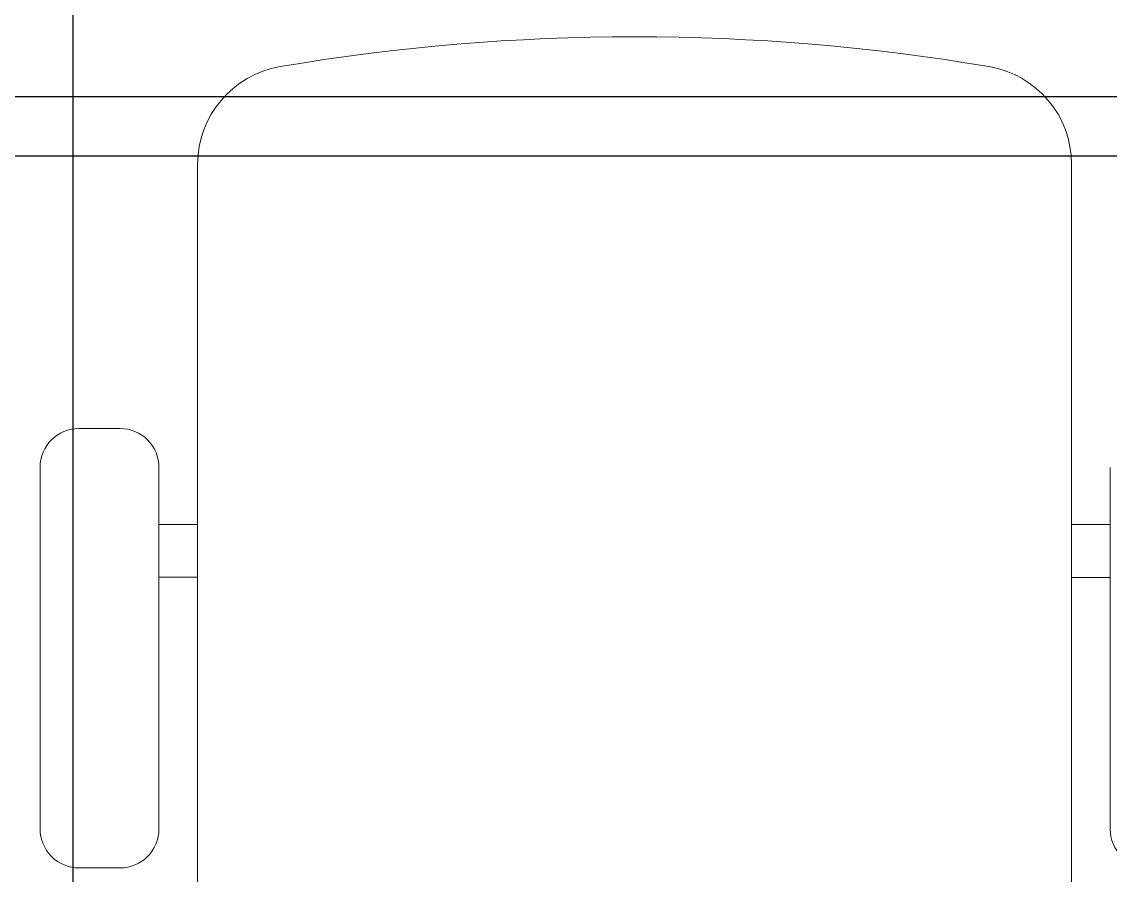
# Model space of a CAD drawing. Extents: x -178977 to 231842, y -29287 to 19916.
# Drawn here: x 31690 to 32239, y 7737 to 8168 of the extents above; entities that cross this region are included whole.
import ezdxf

# ---------------------------------------------------------------- set-up
doc = ezdxf.new("R2010")
doc.units = 0
doc.header["$LTSCALE"] = 0.25
doc.linetypes.add('DASHDOT', pattern=[25.4, 12.7, -6.35, 0, -6.35])
doc.layers.add('01-First Floor-FUR$0$FALSE CEILING', color=251, linetype='Continuous')
for name, color, linetype, lineweight in [('01-First Floor-FUR$0$LOADING', 253, 'Continuous', 5), ('01-First Floor-FUR$0$NEW Wall', 166, 'Continuous', 5), ('E-LITE-CLNG-CNDT', 6, 'DASHDOT', 35)]:
    doc.layers.add(name, color=color, linetype=linetype, lineweight=lineweight)

# ---------------------------------------------------------------- blocks, each defined once
blk = doc.blocks.new('*X285')
at = {"color": 0}
for p, q in [((5, 3), (5, 3)), ((5, 3), (5, 3)), ((5, 3), (5, 3)), ((5, 3), (5, 3)), ((5, 3), (5, 3)), ((5, 3), (5, 3)), ((5, 3), (5, 3)), ((5, 3), (5, 3)), ((5, 3), (5, 3)), ((5, 3), (5, 3)), ((5, 3), (5, 3)), ((5, 3), (5, 3)), ((5, 3), (5, 3)), ((5, 3), (5, 3)), ((5, 3), (5, 3)), ((5, 3), (5, 3)), ((5, 3), (5, 3)), ((5, 3), (5, 3)), ((5, 3), (5, 3)), ((5, 3), (5, 3)), ((5, 3), (5, 3)), ((5, 3), (5, 3)), ((5, 3), (5, 3)), ((5, 3), (5, 3)), ((5, 3), (5, 3)), ((5, 3), (5, 3)), ((5, 3), (5, 3)), ((5, 3), (5, 3)), ((5, 3), (5, 3)), ((5, 3), (5, 3)), ((5, 3), (5, 3)), ((5, 3), (5, 3)), ((5, 3), (5, 3)), ((5, 3), (5, 3)), ((5, 3), (5, 3)), ((5, 3), (5, 3)), ((5, 3), (5, 3)), ((5, 3), (5, 3)), ((5, 3), (5, 3)), ((5, 3), (5, 3)), ((5, 3), (5, 3)), ((5, 3), (5, 3)), ((5, 3), (5, 3)), ((5, 3), (5, 3)), ((5, 3), (5, 3)), ((5, 3), (5, 3)), ((5, 3), (5, 3)), ((5, 3), (5, 3)), ((5, 3), (5, 3)), ((5, 3), (5, 3)), ((5, 3), (5, 3)), ((5, 3), (5, 3)), ((5, 3), (5, 3)), ((5, 3), (5, 3)), ((5, 3), (5, 3)), ((5, 3), (5, 3)), ((5, 3), (5, 3)), ((5, 3), (5, 3)), ((5, 3), (5, 3)), ((5, 3), (5, 3)), ((5, 3), (5, 3)), ((5, 3), (5, 3)), ((5, 3), (5, 3)), ((5, 3), (5, 3)), ((5, 3), (5, 3)), ((5, 3), (5, 3)), ((6, 3), (5, 3)), ((5, 3), (5, 3)), ((6, 3), (5, 3)), ((5, 3), (5, 3)), ((6, 3), (5, 3)), ((5, 3), (5, 3)), ((6, 3), (5, 3)), ((5, 3), (5, 3)), ((5, 3), (5, 3)), ((5, 3), (5, 3)), ((5, 3), (5, 3)), ((5, 3), (5, 3)), ((5, 3), (5, 3)), ((5, 3), (5, 3)), ((5, 3), (5, 3)), ((5, 3), (5, 3)), ((5, 3), (5, 3)), ((5, 3), (5, 3)), ((5, 3), (5, 3)), ((5, 3), (5, 3)), ((5, 3), (5, 3)), ((5, 3), (5, 3)), ((5, 3), (5, 3)), ((5, 3), (5, 3)), ((5, 3), (5, 3)), ((5, 3), (5, 3)), ((5, 3), (5, 3)), ((5, 3), (5, 3)), ((5, 3), (5, 3)), ((5, 3), (5, 3)), ((6, 3), (6, 3)), ((6, 3), (6, 3)), ((6, 3), (6, 3)), ((6, 3), (6, 3)), ((6, 3), (6, 3)), ((6, 3), (6, 3)), ((6, 3), (6, 3)), ((6, 3), (6, 3)), ((6, 3), (6, 3)), ((6, 3), (6, 3)), ((6, 3), (6, 3)), ((6, 3), (6, 3)), ((6, 3), (6, 3)), ((6, 3), (6, 3)), ((6, 3), (6, 3)), ((6, 3), (6, 3)), ((6, 3), (6, 3)), ((6, 3), (6, 3)), ((6, 3), (6, 3)), ((6, 3), (6, 3)), ((6, 3), (6, 3)), ((6, 3), (6, 3)), ((6, 3), (6, 3)), ((6, 3), (6, 3)), ((6, 3), (6, 3)), ((6, 3), (6, 3)), ((6, 3), (6, 3)), ((6, 3), (6, 3)), ((6, 3), (6, 3)), ((6, 3), (6, 3)), ((6, 3), (6, 3)), ((6, 3), (6, 3)), ((6, 3), (6, 3)), ((6, 3), (6, 3)), ((6, 3), (6, 3)), ((6, 3), (6, 3)), ((6, 3), (6, 3)), ((6, 3), (6, 3)), ((6, 3), (6, 3)), ((6, 3), (6, 3)), ((6, 3), (6, 3)), ((6, 3), (6, 3)), ((6, 3), (6, 3)), ((6, 3), (6, 3)), ((6, 3), (6, 3)), ((6, 3), (6, 3)), ((6, 3), (6, 3)), ((6, 3), (6, 3)), ((6, 3), (6, 3)), ((6, 3), (6, 3)), ((6, 3), (6, 3)), ((6, 3), (6, 3)), ((6, 3), (6, 3)), ((6, 3), (6, 3)), ((6, 3), (6, 3)), ((6, 3), (6, 3)), ((6, 3), (6, 3)), ((6, 3), (6, 3)), ((6, 3), (6, 3)), ((6, 3), (6, 3)), ((6, 3), (6, 3)), ((6, 3), (6, 3)), ((6, 3), (6, 3)), ((6, 3), (6, 3)), ((6, 3), (6, 3)), ((6, 3), (6, 3)), ((6, 3), (6, 3)), ((6, 3), (6, 3)), ((6, 3), (6, 3)), ((6, 3), (6, 3)), ((6, 3), (6, 3)), ((6, 3), (6, 3)), ((6, 3), (6, 3)), ((6, 3), (6, 3)), ((6, 3), (6, 3)), ((6, 3), (6, 3)), ((6, 3), (6, 3)), ((6, 3), (6, 3)), ((6, 3), (6, 3)), ((6, 3), (6, 3)), ((6, 3), (6, 3)), ((6, 3), (6, 3)), ((6, 3), (6, 3)), ((6, 3), (6, 3)), ((6, 3), (6, 3)), ((6, 3), (6, 3)), ((6, 3), (6, 3)), ((6, 3), (6, 3)), ((6, 3), (6, 3)), ((6, 3), (6, 3)), ((6, 3), (6, 3)), ((6, 3), (6, 3)), ((6, 3), (6, 3)), ((6, 3), (6, 3)), ((6, 3), (6, 3)), ((6, 3), (6, 3)), ((6, 3), (6, 3)), ((6, 3), (6, 3)), ((6, 3), (6, 3)), ((6, 3), (6, 3)), ((6, 3), (6, 3)), ((6, 3), (6, 3)), ((6, 3), (6, 3)), ((6, 3), (6, 3)), ((6, 3), (6, 3)), ((6, 3), (6, 3)), ((6, 3), (6, 3)), ((6, 3), (6, 3)), ((6, 3), (6, 3)), ((6, 3), (6, 3)), ((6, 3), (6, 3)), ((6, 3), (6, 3)), ((6, 3), (6, 3)), ((6, 3), (6, 3)), ((6, 3), (6, 3)), ((6, 3), (6, 3)), ((6, 3), (6, 3)), ((6, 3), (6, 3)), ((6, 3), (6, 3)), ((6, 3), (6, 3)), ((6, 3), (6, 3)), ((6, 3), (6, 3)), ((6, 3), (6, 3)), ((6, 3), (6, 3)), ((6, 3), (6, 3)), ((6, 3), (6, 3)), ((6, 3), (6, 3)), ((6, 3), (6, 3)), ((6, 3), (6, 3)), ((6, 3), (6, 3)), ((6, 3), (6, 3)), ((6, 3), (6, 3)), ((6, 3), (6, 3)), ((6, 3), (6, 3)), ((6, 3), (6, 3)), ((6, 3), (6, 3)), ((6, 3), (6, 3)), ((6, 3), (6, 3)), ((6, 3), (6, 3)), ((6, 3), (6, 3)), ((6, 3), (6, 3)), ((6, 3), (6, 3)), ((6, 3), (6, 3)), ((6, 3), (6, 3)), ((6, 3), (6, 3)), ((6, 3), (6, 3)), ((6, 3), (6, 3)), ((6, 3), (6, 3)), ((6, 3), (6, 3)), ((6, 3), (6, 3)), ((6, 3), (6, 3)), ((6, 3), (6, 3)), ((6, 3), (6, 3)), ((6, 3), (6, 3)), ((6, 3), (6, 3)), ((6, 3), (6, 3)), ((6, 3), (6, 3)), ((6, 3), (6, 3)), ((6, 3), (6, 3)), ((6, 3), (6, 3)), ((6, 3), (6, 3)), ((6, 3), (6, 3)), ((6, 3), (6, 3)), ((6, 3), (6, 3)), ((6, 3), (6, 3)), ((6, 3), (6, 3)), ((6, 3), (6, 3)), ((6, 3), (6, 3)), ((6, 3), (6, 3)), ((6, 3), (6, 3)), ((6, 3), (6, 3)), ((6, 3), (6, 3)), ((6, 3), (6, 3)), ((6, 3), (6, 3)), ((6, 3), (6, 3)), ((6, 3), (6, 3)), ((6, 3), (6, 3)), ((6, 3), (6, 3)), ((6, 3), (6, 3)), ((6, 3), (6, 3)), ((6, 3), (6, 3)), ((6, 3), (6, 3)), ((6, 3), (6, 3)), ((6, 3), (6, 3)), ((6, 3), (6, 3)), ((6, 3), (6, 3)), ((6, 3), (6, 3)), ((6, 3), (6, 3)), ((6, 3), (6, 3)), ((6, 3), (6, 3)), ((6, 3), (6, 3)), ((6, 3), (6, 3)), ((6, 3), (6, 3)), ((6, 3), (6, 3)), ((6, 3), (6, 3)), ((6, 3), (6, 3)), ((6, 3), (6, 3)), ((6, 3), (6, 3)), ((6, 3), (6, 3)), ((6, 3), (6, 3)), ((6, 3), (6, 3)), ((6, 3), (6, 3)), ((6, 3), (6, 3)), ((6, 3), (6, 3)), ((6, 3), (5, 3)), ((6, 3), (5, 3)), ((6, 3), (5, 3)), ((6, 3), (5, 3)), ((6, 3), (5, 3)), ((6, 3), (6, 3)), ((6, 3), (6, 3)), ((6, 3), (6, 3)), ((6, 3), (6, 3)), ((6, 3), (6, 3)), ((6, 3), (6, 3)), ((6, 3), (6, 3)), ((6, 3), (6, 3)), ((6, 3), (6, 3)), ((6, 3), (6, 3)), ((6, 3), (6, 3)), ((6, 3), (6, 3)), ((6, 3), (6, 3)), ((6, 3), (6, 3)), ((6, 3), (6, 3)), ((6, 3), (6, 3)), ((6, 3), (6, 3)), ((6, 3), (6, 3)), ((6, 3), (6, 3)), ((6, 3), (6, 3)), ((6, 3), (6, 3)), ((6, 3), (6, 3)), ((6, 3), (6, 3)), ((6, 3), (6, 3)), ((6, 3), (6, 3)), ((6, 3), (6, 3)), ((6, 3), (6, 3)), ((6, 3), (6, 3)), ((6, 3), (6, 3)), ((6, 3), (6, 3)), ((6, 3), (6, 3)), ((6, 3), (6, 3)), ((6, 3), (6, 3)), ((6, 3), (6, 3)), ((6, 3), (6, 3)), ((6, 3), (6, 3)), ((6, 3), (6, 3)), ((6, 3), (6, 3)), ((6, 3), (6, 3)), ((6, 3), (6, 3)), ((6, 3), (6, 3)), ((6, 3), (6, 3)), ((6, 3), (6, 3)), ((6, 3), (6, 3)), ((6, 3), (6, 3)), ((6, 3), (6, 3)), ((6, 3), (6, 3)), ((6, 3), (6, 3)), ((6, 3), (6, 3)), ((6, 3), (6, 3)), ((6, 3), (6, 3)), ((6, 3), (6, 3)), ((6, 3), (6, 3)), ((6, 3), (6, 3)), ((6, 3), (6, 3)), ((6, 3), (6, 3)), ((6, 3), (6, 3)), ((6, 3), (6, 3)), ((6, 3), (6, 3)), ((6, 3), (6, 3)), ((6, 3), (6, 3)), ((6, 3), (6, 3)), ((6, 3), (6, 3)), ((6, 3), (6, 3)), ((6, 3), (6, 3)), ((6, 3), (6, 3)), ((6, 3), (6, 3)), ((6, 3), (6, 3)), ((6, 3), (6, 3)), ((6, 3), (6, 3)), ((6, 3), (6, 3)), ((6, 3), (6, 3)), ((6, 3), (6, 3)), ((6, 3), (6, 3)), ((6, 3), (6, 3)), ((6, 3), (6, 3)), ((6, 3), (6, 3)), ((6, 3), (6, 3)), ((6, 3), (6, 3)), ((6, 3), (6, 3)), ((6, 3), (6, 3)), ((6, 3), (6, 3)), ((6, 3), (6, 3)), ((6, 3), (6, 3)), ((6, 3), (6, 3)), ((6, 3), (6, 3)), ((6, 3), (6, 3)), ((6, 3), (6, 3)), ((6, 3), (6, 3)), ((6, 3), (6, 3)), ((6, 3), (6, 3)), ((6, 3), (6, 3)), ((6, 3), (6, 3)), ((6, 3), (6, 3)), ((6, 3), (6, 3)), ((6, 3), (6, 3)), ((6, 3), (6, 3)), ((6, 3), (6, 3)), ((6, 3), (6, 3)), ((6, 3), (6, 3)), ((6, 3), (6, 3)), ((6, 3), (6, 3)), ((6, 3), (6, 3)), ((6, 3), (6, 3)), ((6, 3), (6, 3)), ((6, 3), (6, 3)), ((6, 3), (6, 3)), ((6, 3), (6, 3)), ((6, 3), (6, 3)), ((6, 3), (6, 3)), ((6, 3), (6, 3)), ((6, 3), (6, 3)), ((6, 3), (6, 3)), ((6, 3), (6, 3)), ((6, 3), (6, 3)), ((6, 3), (6, 3)), ((6, 3), (6, 3)), ((6, 3), (6, 3)), ((6, 3), (6, 3)), ((6, 3), (6, 3)), ((6, 3), (6, 3)), ((6, 3), (6, 3)), ((6, 3), (6, 3)), ((6, 3), (6, 3)), ((6, 3), (6, 3)), ((6, 3), (6, 3)), ((6, 3), (6, 3)), ((6, 3), (6, 3)), ((6, 3), (6, 3)), ((6, 3), (6, 3)), ((6, 3), (6, 3)), ((6, 3), (6, 3)), ((6, 3), (6, 3)), ((6, 3), (6, 3)), ((6, 3), (6, 3)), ((6, 3), (6, 3)), ((6, 3), (6, 3)), ((6, 3), (6, 3)), ((6, 3), (6, 3)), ((6, 3), (6, 3)), ((6, 3), (6, 3)), ((6, 3), (6, 3)), ((6, 3), (6, 3)), ((6, 3), (6, 3)), ((6, 3), (6, 3)), ((6, 3), (6, 3)), ((6, 3), (6, 3)), ((6, 3), (6, 3)), ((6, 3), (6, 3)), ((6, 3), (6, 3)), ((6, 3), (6, 3)), ((6, 3), (6, 3)), ((6, 3), (6, 3)), ((6, 3), (6, 3)), ((6, 3), (6, 3)), ((6, 3), (6, 3)), ((6, 3), (6, 3)), ((6, 3), (6, 3)), ((6, 3), (6, 3)), ((6, 3), (6, 3)), ((6, 3), (6, 3)), ((6, 3), (6, 3)), ((6, 3), (6, 3)), ((6, 3), (6, 3)), ((6, 3), (6, 3)), ((6, 3), (6, 3)), ((6, 3), (6, 3)), ((6, 3), (6, 3)), ((6, 3), (6, 3)), ((6, 3), (6, 3)), ((6, 3), (6, 3)), ((6, 3), (6, 3)), ((6, 3), (6, 3)), ((6, 3), (6, 3)), ((6, 3), (6, 3)), ((6, 3), (6, 3)), ((6, 3), (6, 3)), ((6, 3), (6, 3)), ((6, 3), (6, 3)), ((6, 3), (6, 3)), ((6, 3), (6, 3)), ((6, 3), (6, 3)), ((6, 3), (6, 3)), ((6, 3), (6, 3)), ((6, 3), (6, 3)), ((6, 3), (6, 3)), ((6, 3), (6, 3)), ((6, 3), (6, 3)), ((6, 3), (6, 3)), ((6, 3), (6, 3)), ((6, 3), (6, 3)), ((6, 3), (6, 3)), ((6, 3), (6, 3)), ((6, 3), (6, 3)), ((6, 3), (6, 3)), ((6, 3), (6, 3)), ((6, 3), (6, 3)), ((6, 3), (6, 3)), ((6, 3), (6, 3)), ((6, 3), (6, 3)), ((6, 3), (6, 3)), ((6, 3), (6, 3)), ((6, 3), (6, 3)), ((6, 3), (6, 3)), ((6, 3), (6, 3)), ((6, 3), (6, 3)), ((6, 3), (6, 3)), ((6, 3), (6, 3)), ((6, 3), (6, 3)), ((6, 3), (6, 3)), ((6, 3), (6, 3)), ((6, 3), (6, 3)), ((6, 3), (6, 3)), ((6, 3), (6, 3)), ((6, 3), (6, 3)), ((6, 3), (6, 3)), ((6, 3), (6, 3)), ((6, 3), (6, 3)), ((6, 3), (6, 3)), ((6, 3), (6, 3)), ((6, 3), (6, 3)), ((6, 3), (6, 3)), ((6, 3), (6, 3)), ((6, 3), (6, 3)), ((6, 3), (6, 3)), ((6, 3), (6, 3)), ((6, 3), (6, 3)), ((6, 3), (6, 3)), ((6, 3), (6, 3)), ((6, 3), (6, 3)), ((6, 3), (6, 3)), ((6, 3), (6, 3)), ((6, 3), (6, 3)), ((6, 3), (6, 3)), ((6, 3), (6, 3)), ((6, 3), (6, 3)), ((6, 3), (6, 3)), ((6, 3), (6, 3)), ((6, 3), (6, 3)), ((6, 3), (6, 3)), ((6, 3), (6, 3)), ((6, 3), (6, 3)), ((6, 3), (6, 3)), ((6, 3), (6, 3)), ((6, 3), (6, 3)), ((6, 3), (6, 3)), ((6, 3), (6, 3)), ((6, 3), (6, 3)), ((6, 3), (6, 3)), ((6, 3), (6, 3)), ((6, 3), (6, 3)), ((6, 3), (6, 3)), ((6, 3), (6, 3)), ((6, 3), (6, 3)), ((6, 3), (6, 3)), ((6, 3), (6, 3)), ((6, 3), (6, 3)), ((6, 3), (6, 3)), ((6, 3), (6, 3)), ((6, 3), (6, 3)), ((6, 3), (6, 3)), ((6, 3), (6, 3)), ((6, 3), (6, 3)), ((6, 3), (6, 3)), ((6, 3), (6, 3)), ((6, 3), (6, 3)), ((6, 3), (6, 3)), ((6, 3), (6, 3)), ((6, 3), (6, 3)), ((6, 3), (6, 3)), ((6, 3), (6, 3)), ((6, 3), (6, 3)), ((6, 3), (6, 3)), ((6, 3), (6, 3)), ((6, 3), (6, 3)), ((6, 3), (6, 3)), ((6, 3), (6, 3)), ((6, 3), (6, 3)), ((6, 3), (6, 3)), ((6, 3), (6, 3)), ((6, 3), (6, 3)), ((6, 3), (6, 3)), ((6, 3), (6, 3)), ((6, 3), (6, 3)), ((6, 3), (6, 3)), ((6, 3), (6, 3)), ((6, 3), (6, 3)), ((6, 3), (6, 3)), ((6, 3), (6, 3)), ((6, 3), (6, 3)), ((6, 3), (6, 3)), ((6, 3), (6, 3)), ((6, 3), (6, 3)), ((6, 3), (6, 3)), ((6, 3), (6, 3)), ((6, 3), (6, 3)), ((6, 3), (6, 3)), ((6, 3), (6, 3)), ((6, 3), (6, 3)), ((6, 3), (6, 3)), ((6, 3), (6, 3)), ((6, 3), (6, 3)), ((6, 3), (6, 3)), ((6, 3), (6, 3)), ((6, 3), (6, 3)), ((6, 3), (6, 3)), ((6, 3), (6, 3)), ((6, 3), (6, 3)), ((6, 3), (6, 3)), ((6, 3), (6, 3)), ((6, 3), (6, 3)), ((6, 3), (6, 3)), ((6, 3), (6, 3)), ((6, 3), (6, 3)), ((6, 3), (6, 3)), ((6, 3), (6, 3)), ((6, 3), (6, 3))]:
    blk.add_line(p, q, dxfattribs=at)
blk = doc.blocks.new('*X286')
at = {"color": 0}
for p, q in [((13, 1), (13, 1)), ((13, 1), (13, 1)), ((13, 1), (13, 1)), ((13, 1), (13, 1)), ((13, 1), (13, 1)), ((13, 1), (13, 1)), ((13, 1), (13, 1)), ((13, 1), (13, 1)), ((13, 1), (13, 1)), ((13, 1), (13, 1)), ((13, 1), (13, 1)), ((13, 1), (13, 1)), ((13, 1), (13, 1)), ((13, 1), (13, 1)), ((13, 1), (13, 1)), ((13, 1), (14, 1)), ((13, 1), (14, 1)), ((13, 1), (14, 1)), ((13, 1), (13, 1)), ((13, 1), (13, 1)), ((13, 1), (13, 1)), ((13, 1), (13, 1)), ((13, 1), (13, 1)), ((13, 1), (13, 1)), ((13, 1), (13, 1)), ((13, 1), (13, 1)), ((13, 1), (13, 1)), ((13, 1), (13, 1)), ((13, 1), (13, 1)), ((13, 1), (13, 1)), ((13, 1), (13, 1)), ((13, 1), (13, 1)), ((13, 1), (13, 1)), ((13, 1), (13, 1)), ((13, 1), (13, 1)), ((13, 1), (13, 1)), ((13, 1), (13, 1)), ((13, 1), (13, 1)), ((13, 1), (13, 1)), ((13, 1), (13, 1)), ((13, 1), (13, 1)), ((13, 1), (13, 1)), ((13, 1), (13, 1)), ((13, 1), (13, 1)), ((13, 1), (13, 1)), ((13, 1), (13, 1)), ((13, 1), (13, 1)), ((13, 1), (13, 1)), ((13, 1), (13, 1)), ((13, 1), (13, 1)), ((13, 1), (13, 1)), ((13, 1), (13, 1)), ((13, 1), (13, 1)), ((13, 1), (13, 1)), ((13, 1), (13, 1)), ((13, 1), (13, 1)), ((13, 1), (13, 1)), ((13, 1), (13, 1)), ((13, 1), (13, 1)), ((13, 1), (13, 1)), ((13, 1), (13, 1)), ((13, 1), (13, 1)), ((13, 1), (13, 1)), ((13, 1), (13, 1)), ((13, 1), (13, 1)), ((13, 1), (13, 1)), ((13, 1), (13, 1)), ((13, 1), (13, 1)), ((13, 1), (13, 1)), ((13, 1), (13, 1)), ((13, 1), (13, 1)), ((13, 1), (13, 1)), ((13, 1), (13, 1)), ((13, 1), (13, 1)), ((13, 1), (13, 1)), ((13, 1), (13, 1)), ((13, 1), (13, 1)), ((13, 1), (13, 1)), ((13, 1), (13, 1)), ((13, 1), (13, 1)), ((13, 1), (13, 1)), ((13, 1), (13, 1)), ((13, 1), (13, 1)), ((13, 1), (13, 1)), ((13, 1), (13, 1)), ((13, 1), (13, 1)), ((13, 1), (13, 1)), ((13, 1), (13, 1)), ((13, 1), (13, 1)), ((13, 1), (13, 1)), ((13, 1), (13, 1)), ((13, 1), (13, 1)), ((13, 1), (13, 1)), ((13, 1), (13, 1)), ((13, 1), (13, 1)), ((13, 1), (13, 1)), ((13, 1), (13, 1)), ((13, 1), (13, 1)), ((13, 1), (13, 1)), ((13, 1), (13, 1)), ((13, 1), (13, 1)), ((13, 1), (13, 1)), ((13, 1), (13, 1)), ((13, 1), (13, 1)), ((13, 1), (13, 1)), ((13, 1), (13, 1)), ((13, 1), (13, 1)), ((13, 1), (13, 1)), ((13, 1), (13, 1)), ((13, 1), (13, 1)), ((13, 1), (13, 1)), ((13, 1), (13, 1)), ((13, 1), (13, 1)), ((13, 1), (13, 1)), ((13, 1), (13, 1)), ((13, 1), (13, 1)), ((13, 1), (13, 1)), ((13, 1), (13, 1)), ((13, 1), (13, 1)), ((13, 1), (13, 1)), ((13, 1), (13, 1)), ((13, 1), (13, 1)), ((13, 1), (13, 1)), ((13, 1), (14, 1)), ((13, 0), (13, 0)), ((13, 0), (13, 0)), ((13, 0), (13, 0)), ((13, 0), (13, 0)), ((13, 0), (13, 0)), ((13, 0), (13, 0)), ((13, 0), (13, 0)), ((13, 0), (13, 0)), ((13, 0), (13, 0)), ((13, 0), (13, 0)), ((13, 0), (13, 0)), ((13, 0), (13, 0)), ((13, 0), (13, 0)), ((13, 0), (13, 0)), ((13, 0), (13, 0)), ((13, 0), (13, 0)), ((13, 0), (13, 0)), ((13, 0), (13, 0)), ((13, 0), (13, 0)), ((13, 0), (13, 0)), ((13, 0), (13, 0)), ((13, 0), (13, 0)), ((13, 0), (13, 0)), ((13, 0), (13, 0)), ((13, 0), (13, 0)), ((13, 0), (13, 0)), ((13, 0), (13, 0)), ((13, 0), (13, 0)), ((13, 0), (13, 0)), ((13, 0), (13, 0)), ((13, 0), (13, 0)), ((13, 0), (13, 0)), ((13, 0), (13, 0)), ((13, 0), (13, 0)), ((13, 0), (13, 0)), ((13, 0), (13, 0)), ((13, 0), (13, 0)), ((13, 0), (13, 0)), ((13, 0), (13, 0)), ((13, 0), (13, 0)), ((13, 0), (13, 0)), ((13, 0), (13, 0)), ((13, 0), (13, 0)), ((13, 0), (13, 0)), ((13, 0), (13, 0)), ((13, 0), (13, 0)), ((13, 0), (13, 0)), ((13, 0), (13, 0)), ((13, 0), (14, 0)), ((13, 0), (14, 0)), ((13, 0), (13, 0)), ((13, 0), (14, 0)), ((14, 1), (14, 1)), ((14, 1), (14, 1)), ((14, 1), (14, 1)), ((14, 1), (14, 1)), ((14, 1), (14, 1)), ((14, 1), (14, 1)), ((14, 1), (14, 1)), ((14, 1), (14, 1)), ((14, 1), (14, 1)), ((14, 1), (14, 1)), ((14, 1), (14, 1)), ((14, 1), (14, 1)), ((14, 1), (14, 1)), ((14, 1), (14, 1)), ((14, 1), (14, 1)), ((14, 1), (14, 1)), ((14, 1), (14, 1)), ((14, 1), (14, 1)), ((14, 1), (14, 1)), ((14, 1), (14, 1)), ((14, 1), (14, 1)), ((14, 1), (14, 1)), ((14, 1), (14, 1)), ((14, 1), (14, 1)), ((14, 1), (14, 1)), ((14, 1), (14, 1)), ((14, 1), (14, 1)), ((14, 1), (14, 1)), ((14, 1), (14, 1)), ((14, 1), (14, 1)), ((14, 1), (14, 1)), ((14, 1), (14, 1)), ((14, 1), (14, 1)), ((14, 1), (14, 1)), ((14, 1), (14, 1)), ((14, 1), (14, 1)), ((14, 1), (14, 1)), ((14, 1), (14, 1)), ((14, 1), (14, 1)), ((14, 1), (14, 1)), ((14, 1), (14, 1)), ((14, 1), (14, 1)), ((14, 1), (14, 1)), ((14, 1), (14, 1)), ((14, 1), (14, 1)), ((14, 1), (14, 1)), ((14, 1), (14, 1)), ((14, 1), (14, 1)), ((14, 1), (14, 1)), ((14, 1), (14, 1)), ((14, 1), (14, 1)), ((14, 1), (14, 1)), ((14, 1), (14, 1)), ((14, 1), (14, 1)), ((14, 1), (14, 1)), ((14, 1), (14, 1)), ((14, 1), (14, 1)), ((14, 1), (14, 1)), ((14, 1), (14, 1)), ((14, 1), (14, 1)), ((14, 1), (14, 1)), ((14, 1), (14, 1)), ((14, 1), (14, 1)), ((14, 1), (14, 1)), ((14, 1), (14, 1)), ((14, 1), (14, 1)), ((14, 1), (14, 1)), ((14, 1), (14, 1)), ((14, 1), (14, 1)), ((14, 1), (14, 1)), ((14, 1), (14, 1)), ((14, 1), (14, 1)), ((14, 1), (14, 1)), ((14, 1), (14, 1)), ((14, 1), (14, 1)), ((14, 1), (14, 1)), ((14, 1), (14, 1)), ((14, 1), (14, 1)), ((14, 1), (14, 1)), ((14, 1), (14, 1)), ((14, 1), (14, 1)), ((14, 1), (14, 1)), ((14, 1), (14, 1)), ((14, 1), (14, 1)), ((14, 1), (14, 1)), ((14, 1), (14, 1)), ((14, 1), (14, 1)), ((14, 1), (14, 1)), ((14, 1), (14, 1)), ((14, 1), (14, 1)), ((14, 1), (14, 1)), ((14, 1), (14, 1)), ((14, 1), (14, 1)), ((14, 1), (14, 1)), ((14, 0), (14, 0)), ((14, 0), (14, 0)), ((14, 0), (14, 0)), ((14, 0), (14, 0)), ((14, 0), (14, 0)), ((14, 0), (14, 0)), ((14, 0), (14, 0)), ((14, 0), (14, 0)), ((14, 0), (14, 0)), ((14, 0), (14, 0)), ((14, 0), (14, 0)), ((14, 0), (14, 0)), ((14, 0), (14, 0)), ((14, 0), (14, 0)), ((14, 0), (14, 0)), ((14, 0), (14, 0)), ((14, 0), (14, 0)), ((14, 0), (14, 0)), ((14, 0), (14, 0)), ((14, 0), (14, 0)), ((14, 0), (14, 0)), ((14, 0), (14, 0)), ((14, 0), (14, 0)), ((14, 0), (14, 0)), ((14, 0), (14, 0)), ((14, 0), (14, 0)), ((14, 0), (14, 0)), ((14, 0), (14, 0)), ((14, 0), (14, 0)), ((14, 0), (14, 0)), ((14, 0), (14, 0)), ((14, 0), (14, 0)), ((14, 0), (14, 0)), ((14, 0), (14, 0)), ((14, 0), (14, 0)), ((14, 0), (14, 0)), ((14, 0), (14, 0)), ((14, 0), (14, 0)), ((14, 0), (14, 0)), ((14, 0), (14, 0)), ((14, 0), (14, 0)), ((14, 0), (14, 0)), ((14, 0), (14, 0)), ((14, 0), (14, 0)), ((14, 0), (14, 0)), ((14, 0), (14, 0)), ((14, 0), (14, 0)), ((14, 0), (14, 0)), ((13, 0), (13, 0)), ((13, 0), (14, 0)), ((13, 0), (13, 0)), ((13, 0), (14, 0)), ((13, 0), (13, 0)), ((13, 0), (14, 0)), ((13, 0), (13, 0)), ((13, 0), (13, 0)), ((13, 0), (13, 0)), ((13, 0), (13, 0)), ((13, 0), (14, 0)), ((13, 0), (13, 0)), ((13, 0), (14, 0)), ((13, 0), (13, 0)), ((13, 0), (14, 0)), ((13, 0), (13, 0)), ((13, 0), (14, 0)), ((13, 0), (13, 0)), ((13, 0), (14, 0)), ((13, 0), (13, 0)), ((13, 0), (14, 0)), ((13, 0), (13, 0)), ((13, 0), (14, 0)), ((13, 0), (13, 0)), ((13, 0), (13, 0)), ((13, 0), (13, 0)), ((13, 0), (14, 0)), ((13, 0), (13, 0)), ((13, 0), (14, 0)), ((13, 0), (13, 0)), ((13, 0), (14, 0)), ((13, 0), (13, 0)), ((13, 0), (14, 0)), ((13, 0), (13, 0)), ((13, 0), (13, 0)), ((13, 0), (13, 0)), ((13, 0), (13, 0)), ((13, 0), (13, 0)), ((13, 0), (13, 0)), ((13, 0), (13, 0)), ((13, 0), (13, 0)), ((13, 0), (13, 0)), ((13, 0), (13, 0)), ((13, 0), (13, 0)), ((13, 0), (13, 0)), ((13, 0), (13, 0)), ((13, 0), (13, 0)), ((13, 0), (13, 0)), ((13, 0), (13, 0)), ((13, 0), (13, 0)), ((13, 0), (13, 0)), ((13, 0), (13, 0)), ((13, 0), (13, 0)), ((13, 0), (13, 0)), ((13, 0), (13, 0)), ((13, 0), (13, 0)), ((13, 0), (13, 0)), ((13, 0), (13, 0)), ((13, 0), (13, 0)), ((13, 0), (13, 0)), ((13, 0), (13, 0)), ((13, 0), (13, 0)), ((13, 0), (13, 0)), ((13, 0), (13, 0)), ((13, -1), (13, -1)), ((13, -1), (13, -1)), ((13, -1), (13, -1)), ((13, -1), (13, -1)), ((13, -1), (13, -1)), ((13, -1), (14, -1)), ((13, -1), (13, -1)), ((14, 0), (14, 0)), ((14, 0), (14, 0)), ((14, 0), (14, 0)), ((14, 0), (14, 0)), ((14, 0), (14, 0)), ((14, 0), (14, 0)), ((14, 0), (14, 0)), ((14, 0), (14, 0)), ((14, 0), (14, 0)), ((14, 0), (14, 0)), ((14, 0), (14, 0)), ((14, 0), (14, 0)), ((14, 0), (14, 0)), ((14, 0), (14, 0)), ((14, 0), (14, 0)), ((13, 0), (14, 0)), ((14, 0), (14, 0)), ((14, 0), (14, 0)), ((14, 0), (14, 0)), ((14, 0), (14, 0)), ((14, 0), (14, 0)), ((14, 0), (14, 0)), ((14, 0), (14, 0)), ((14, 0), (14, 0)), ((14, 0), (14, 0)), ((14, 0), (14, 0)), ((14, 0), (14, 0)), ((14, 0), (14, 0)), ((14, 0), (14, 0)), ((14, 0), (14, 0)), ((14, 0), (14, 0)), ((14, 0), (14, 0)), ((14, 0), (14, 0)), ((14, 0), (14, 0)), ((14, 0), (14, 0)), ((14, 0), (14, 0)), ((14, 0), (14, 0)), ((14, 0), (14, 0)), ((14, 0), (14, 0)), ((14, 0), (14, 0)), ((14, 0), (14, 0)), ((14, 0), (14, 0)), ((14, 0), (14, 0)), ((14, 0), (14, 0)), ((14, 0), (14, 0)), ((14, 0), (14, 0)), ((14, 0), (14, 0)), ((14, 0), (14, 0)), ((14, 0), (14, 0)), ((14, 0), (14, 0)), ((14, -1), (14, -1)), ((14, -1), (14, -1)), ((14, -1), (14, -1)), ((14, -1), (14, -1)), ((14, -1), (14, -1))]:
    blk.add_line(p, q, dxfattribs=at)
blk = doc.blocks.new('01-First Floor-FUR$0$GF21018-P')
at = {"color": 0}
for p, q in [((-0.2207, 0.47563), (-0.2207, 0.0675)), ((0.22049, 0.47563), (0.22049, 0.0675)), ((-0.2806, 0.34221), (-0.25983, 0.34221)), ((-0.30021, 0.32259), (-0.30021, 0.14)), ((-0.24021, 0.32259), (-0.24021, 0.14)), ((0.24001, 0.32259), (0.24001, 0.14)), ((-0.24021, 0.29372), (-0.2207, 0.29372)), ((0.22049, 0.29372), (0.24001, 0.29372)), ((-0.24021, 0.26708), (-0.2207, 0.26708)), ((0.22049, 0.26708), (0.24001, 0.26708)), ((-0.2806, 0.12039), (-0.25983, 0.12039))]:
    blk.add_line(p, q, dxfattribs=at)
for points in [[(0.24001, 0.29372), (0.24001, 0.29372), (0.24001, 0.29372), (0.24001, 0.29372), (0.24001, 0.29372), (0.24001, 0.29372), (0.24001, 0.29372), (0.24001, 0.29372), (0.24001, 0.29372), (0.24001, 0.29372), (0.24001, 0.29372), (0.24001, 0.29372), (0.24001, 0.29372), (0.24001, 0.29372), (0.24001, 0.29372), (0.24001, 0.29372), (0.24001, 0.29372), (0.24001, 0.29372), (0.24001, 0.29372), (0.24001, 0.29372), (0.24001, 0.29372), (0.24001, 0.29372), (0.24001, 0.29372), (0.24001, 0.29372), (0.24001, 0.29372), (0.24001, 0.29372), (0.24001, 0.29372), (0.24001, 0.29372), (0.24001, 0.29372), (0.24001, 0.29372), (0.24001, 0.29372), (0.24001, 0.29372), (0.24001, 0.29372), (0.24001, 0.29372), (0.24001, 0.29372), (0.24001, 0.29372), (0.24001, 0.29372), (0.24001, 0.29372), (0.24001, 0.29372), (0.24001, 0.29372), (0.24001, 0.29372), (0.24001, 0.29372), (0.24001, 0.29372), (0.24001, 0.29372), (0.24001, 0.29372), (0.24001, 0.29372), (0.24001, 0.29372), (0.24001, 0.29372), (0.24001, 0.29372), (0.24001, 0.29372), (0.24001, 0.29372), (0.24001, 0.29372), (0.24001, 0.29372), (0.24001, 0.29372), (0.24001, 0.29372), (0.24001, 0.29372), (0.24001, 0.29372), (0.24001, 0.29372), (0.24001, 0.29372), (0.24001, 0.29372), (0.24001, 0.29372), (0.24001, 0.29372), (0.24001, 0.29372), (0.24001, 0.29372), (0.24001, 0.29372), (0.24001, 0.29372), (0.24001, 0.29372), (0.24001, 0.29372), (0.24001, 0.29372), (0.24001, 0.29372), (0.24001, 0.29372), (0.24001, 0.29372), (0.24001, 0.29372), (0.24001, 0.29372), (0.24001, 0.29372), (0.24001, 0.29372), (0.24001, 0.29372), (0.24001, 0.29372), (0.24001, 0.29372), (0.24001, 0.29372), (0.24001, 0.29372), (0.24001, 0.29372), (0.24001, 0.29372), (0.24001, 0.29372), (0.24001, 0.29372), (0.24001, 0.29372), (0.24001, 0.29372), (0.24001, 0.29372), (0.24001, 0.29372), (0.24001, 0.29372), (0.24001, 0.29372), (0.24001, 0.29372), (0.24001, 0.29372), (0.24001, 0.29372), (0.24001, 0.29372), (0.24001, 0.29372), (0.24001, 0.29372), (0.24001, 0.29372), (0.24001, 0.29372), (0.24001, 0.29372), (0.24001, 0.29372), (0.24001, 0.29372), (0.24001, 0.29372), (0.24001, 0.29372), (0.24001, 0.29372), (0.24001, 0.29372), (0.24001, 0.29372), (0.24001, 0.29372), (0.24001, 0.29372), (0.24001, 0.29372), (0.24001, 0.29372), (0.24001, 0.29372), (0.24001, 0.29372), (0.24001, 0.29372), (0.24001, 0.29372), (0.24001, 0.29372), (0.24001, 0.29372), (0.24001, 0.29372), (0.24001, 0.29372), (0.24001, 0.29372), (0.24001, 0.29372), (0.24001, 0.29372), (0.24001, 0.29372), (0.24001, 0.29372), (0.24001, 0.29372), (0.24001, 0.29372), (0.24001, 0.29372), (0.24001, 0.29372), (0.24001, 0.29372), (0.24001, 0.29372), (0.24001, 0.29372), (0.24001, 0.29372), (0.24001, 0.29372), (0.24001, 0.29372), (0.24001, 0.29372), (0.24001, 0.29372), (0.24001, 0.29372), (0.24001, 0.29372), (0.24001, 0.29372), (0.24001, 0.29372), (0.24001, 0.29372), (0.24001, 0.29372), (0.24001, 0.29372), (0.24001, 0.29372), (0.24001, 0.29372), (0.24001, 0.29372), (0.24001, 0.29372), (0.24001, 0.29372), (0.24001, 0.29372), (0.24001, 0.29372), (0.24001, 0.29372), (0.24001, 0.29372), (0.24001, 0.29372), (0.24001, 0.29372), (0.24001, 0.29372), (0.24001, 0.29372), (0.24001, 0.29372), (0.24001, 0.29372), (0.24001, 0.29372), (0.24001, 0.29372), (0.24001, 0.29372), (0.24001, 0.29372), (0.24001, 0.29372), (0.24001, 0.29372), (0.24001, 0.29372), (0.24001, 0.29372), (0.24001, 0.29372), (0.24001, 0.29372), (0.24001, 0.29372), (0.24001, 0.29372), (0.24001, 0.29372), (0.24001, 0.29372), (0.24001, 0.29372), (0.24001, 0.29372), (0.24001, 0.29372), (0.24001, 0.29372), (0.24001, 0.29372), (0.24001, 0.29372), (0.24001, 0.29372), (0.24001, 0.29372), (0.24001, 0.29372), (0.24001, 0.29372), (0.24001, 0.29372), (0.24001, 0.29372), (0.24001, 0.29372), (0.24001, 0.29372), (0.24001, 0.29372), (0.24001, 0.29372), (0.24001, 0.29372), (0.24001, 0.29372), (0.24001, 0.29372), (0.24001, 0.29372), (0.24001, 0.29372), (0.24001, 0.29372), (0.24001, 0.29372), (0.24001, 0.29372), (0.24001, 0.29372), (0.24001, 0.29372), (0.24001, 0.29372), (0.24001, 0.29372), (0.24001, 0.29372), (0.24001, 0.29372), (0.24001, 0.29372), (0.24001, 0.29372), (0.24001, 0.29372), (0.24001, 0.29372), (0.24001, 0.29372), (0.24001, 0.29372), (0.24001, 0.29372), (0.24001, 0.29372), (0.24001, 0.29372), (0.24001, 0.29372), (0.24001, 0.29372), (0.24001, 0.29372), (0.24001, 0.29372), (0.24001, 0.29372), (0.24001, 0.29372), (0.24001, 0.29372), (0.24001, 0.29372), (0.24001, 0.29372), (0.24001, 0.29372), (0.24001, 0.29372), (0.24001, 0.29372), (0.24001, 0.29372), (0.24001, 0.29372), (0.24001, 0.29372), (0.24001, 0.29372), (0.24001, 0.29372), (0.24001, 0.29372), (0.24001, 0.29372), (0.24001, 0.29372), (0.24001, 0.29372), (0.24001, 0.29372), (0.24001, 0.29372), (0.24001, 0.29372), (0.24001, 0.29372), (0.24001, 0.29372), (0.24001, 0.29372), (0.24001, 0.29372), (0.24001, 0.29372), (0.24001, 0.29372), (0.24001, 0.29372), (0.24001, 0.29372), (0.24001, 0.29372), (0.24001, 0.29372), (0.24001, 0.29372), (0.24001, 0.29372), (0.24001, 0.29372), (0.24001, 0.29372), (0.24001, 0.29372), (0.24001, 0.29372), (0.24001, 0.29372), (0.24001, 0.29372), (0.24001, 0.29372), (0.24001, 0.29372), (0.24001, 0.29372), (0.24001, 0.29372), (0.24001, 0.29372), (0.24001, 0.29372), (0.24001, 0.29372), (0.24001, 0.29372), (0.24001, 0.29372), (0.24001, 0.29372), (0.24001, 0.29372), (0.24001, 0.29372), (0.24001, 0.29372), (0.24001, 0.29372), (0.24001, 0.29372), (0.24001, 0.29372), (0.24001, 0.29372), (0.24001, 0.29372), (0.24001, 0.29372), (0.24001, 0.29372), (0.24001, 0.29372), (0.24001, 0.29372), (0.24001, 0.29372), (0.24001, 0.29372)], [(0.24001, 0.29372), (0.24001, 0.29372), (0.24001, 0.29372), (0.24001, 0.29372), (0.24001, 0.29372), (0.24001, 0.29372), (0.24001, 0.29372), (0.24001, 0.29372), (0.24001, 0.29372), (0.24001, 0.29372), (0.24001, 0.29372), (0.24001, 0.29372), (0.24001, 0.29372), (0.24001, 0.29372), (0.24001, 0.29372), (0.24001, 0.29372), (0.24001, 0.29372), (0.24001, 0.29372), (0.24001, 0.29372), (0.24001, 0.29372), (0.24001, 0.29372), (0.24001, 0.29372), (0.24001, 0.29372), (0.24001, 0.29372), (0.24001, 0.29372), (0.24001, 0.29372), (0.24001, 0.29372), (0.24001, 0.29372), (0.24001, 0.29372), (0.24001, 0.29372), (0.24001, 0.29372), (0.24001, 0.29372), (0.24001, 0.29372), (0.24001, 0.29372), (0.24001, 0.29372), (0.24001, 0.29372), (0.24001, 0.29372), (0.24001, 0.29372), (0.24001, 0.29372), (0.24001, 0.29372), (0.24001, 0.29372), (0.24001, 0.29372), (0.24001, 0.29372), (0.24001, 0.29372), (0.24001, 0.29372), (0.24001, 0.29372), (0.24001, 0.29372), (0.24001, 0.29372), (0.24001, 0.29372), (0.24001, 0.29372), (0.24001, 0.29372), (0.24001, 0.29372), (0.24001, 0.29372), (0.24001, 0.29372), (0.24001, 0.29372), (0.24001, 0.29372), (0.24001, 0.29372), (0.24001, 0.29372), (0.24001, 0.29372), (0.24001, 0.29372), (0.24001, 0.29372), (0.24001, 0.29372), (0.24001, 0.29372), (0.24001, 0.29372), (0.24001, 0.29372), (0.24001, 0.29372), (0.24001, 0.29372), (0.24001, 0.29372), (0.24001, 0.29372), (0.24001, 0.29372), (0.24001, 0.29372), (0.24001, 0.29372), (0.24001, 0.29372), (0.24001, 0.29372), (0.24001, 0.29372), (0.24001, 0.29372), (0.24001, 0.29372), (0.24001, 0.29372), (0.24001, 0.29372), (0.24001, 0.29372), (0.24001, 0.29372), (0.24001, 0.29372), (0.24001, 0.29372), (0.24001, 0.29372), (0.24001, 0.29372), (0.24001, 0.29372), (0.24001, 0.29372), (0.24001, 0.29372), (0.24001, 0.29372), (0.24001, 0.29372), (0.24001, 0.29372), (0.24001, 0.29372), (0.24001, 0.29372), (0.24001, 0.29372), (0.24001, 0.29372), (0.24001, 0.29372), (0.24001, 0.29372), (0.24001, 0.29372), (0.24001, 0.29372), (0.24001, 0.29372), (0.24001, 0.29372), (0.24001, 0.29372), (0.24001, 0.29372), (0.24001, 0.29372), (0.24001, 0.29372), (0.24001, 0.29372), (0.24001, 0.29372), (0.24001, 0.29372), (0.24001, 0.29372), (0.24001, 0.29372), (0.24001, 0.29372), (0.24001, 0.29372), (0.24001, 0.29372), (0.24001, 0.29372), (0.24001, 0.29372), (0.24001, 0.29372), (0.24001, 0.29372), (0.24001, 0.29372), (0.24001, 0.29372), (0.24001, 0.29372), (0.24001, 0.29372), (0.24001, 0.29372), (0.24001, 0.29372), (0.24001, 0.29372), (0.24001, 0.29372), (0.24001, 0.29372), (0.24001, 0.29372), (0.24001, 0.29372), (0.24001, 0.29372), (0.24001, 0.29372), (0.24001, 0.29372), (0.24001, 0.29372), (0.24001, 0.29372), (0.24001, 0.29372), (0.24001, 0.29372), (0.24001, 0.29372), (0.24001, 0.29372), (0.24001, 0.29372), (0.24001, 0.29372), (0.24001, 0.29372), (0.24001, 0.29372), (0.24001, 0.29372), (0.24001, 0.29372), (0.24001, 0.29372), (0.24001, 0.29372), (0.24001, 0.29372), (0.24001, 0.29372), (0.24001, 0.29372), (0.24001, 0.29372), (0.24001, 0.29372), (0.24001, 0.29372), (0.24001, 0.29372), (0.24001, 0.29372), (0.24001, 0.29372), (0.24001, 0.29372), (0.24001, 0.29372), (0.24001, 0.29372), (0.24001, 0.29372), (0.24001, 0.29372), (0.24001, 0.29372), (0.24001, 0.29372), (0.24001, 0.29372), (0.24001, 0.29372), (0.24001, 0.29372), (0.24001, 0.29372), (0.24001, 0.29372), (0.24001, 0.29372), (0.24001, 0.29372), (0.24001, 0.29372), (0.24001, 0.29372), (0.24001, 0.29372), (0.24001, 0.29372), (0.24001, 0.29372), (0.24001, 0.29372), (0.24001, 0.29372), (0.24001, 0.29372), (0.24001, 0.29372), (0.24001, 0.29372), (0.24001, 0.29372), (0.24001, 0.29372), (0.24001, 0.29372), (0.24001, 0.29372), (0.24001, 0.29372), (0.24001, 0.29372), (0.24001, 0.29372), (0.24001, 0.29372), (0.24001, 0.29372), (0.24001, 0.29372), (0.24001, 0.29372), (0.24001, 0.29372), (0.24001, 0.29372), (0.24001, 0.29372), (0.24001, 0.29372), (0.24001, 0.29372), (0.24001, 0.29372), (0.24001, 0.29372), (0.24001, 0.29372), (0.24001, 0.29372), (0.24001, 0.29372), (0.24001, 0.29372), (0.24001, 0.29372), (0.24001, 0.29372), (0.24001, 0.29372), (0.24001, 0.29372), (0.24001, 0.29372), (0.24001, 0.29372), (0.24001, 0.29372), (0.24001, 0.29372), (0.24001, 0.29372), (0.24001, 0.29372), (0.24001, 0.29372), (0.24001, 0.29372), (0.24001, 0.29372), (0.24001, 0.29372), (0.24001, 0.29372), (0.24001, 0.29372), (0.24001, 0.29372), (0.24001, 0.29372), (0.24001, 0.29372)], [(0.24001, 0.29372), (0.24001, 0.29372), (0.24001, 0.29372), (0.24001, 0.29372), (0.24001, 0.29372), (0.24001, 0.29372), (0.24001, 0.29372), (0.24001, 0.29372), (0.24001, 0.29372), (0.24001, 0.29372), (0.24001, 0.29372), (0.24001, 0.29372), (0.24001, 0.29372), (0.24001, 0.29372), (0.24001, 0.29372), (0.24001, 0.29372), (0.24001, 0.29372), (0.24001, 0.29372), (0.24001, 0.29372), (0.24001, 0.29372), (0.24001, 0.29372), (0.24001, 0.29372), (0.24001, 0.29372), (0.24001, 0.29372), (0.24001, 0.29372), (0.24001, 0.29372), (0.24001, 0.29372), (0.24001, 0.29372), (0.24001, 0.29372), (0.24001, 0.29372), (0.24001, 0.29372), (0.24001, 0.29372), (0.24001, 0.29372), (0.24001, 0.29372), (0.24001, 0.29372), (0.24001, 0.29372), (0.24001, 0.29372), (0.24001, 0.29372), (0.24001, 0.29372), (0.24001, 0.29372), (0.24001, 0.29372), (0.24001, 0.29372), (0.24001, 0.29372), (0.24001, 0.29372), (0.24001, 0.29372), (0.24001, 0.29372), (0.24001, 0.29372), (0.24001, 0.29372), (0.24001, 0.29372), (0.24001, 0.29372), (0.24001, 0.29372), (0.24001, 0.29372), (0.24001, 0.29372), (0.24001, 0.29372), (0.24001, 0.29372), (0.24001, 0.29372), (0.24001, 0.29372), (0.24001, 0.29372), (0.24001, 0.29372), (0.24001, 0.29372), (0.24001, 0.29372), (0.24001, 0.29372), (0.24001, 0.29372), (0.24001, 0.29372), (0.24001, 0.29372), (0.24001, 0.29372), (0.24001, 0.29372), (0.24001, 0.29372), (0.24001, 0.29372), (0.24001, 0.29372), (0.24001, 0.29372), (0.24001, 0.29372), (0.24001, 0.29372), (0.24001, 0.29372), (0.24001, 0.29372), (0.24001, 0.29372), (0.24001, 0.29372), (0.24001, 0.29372), (0.24001, 0.29372), (0.24001, 0.29372), (0.24001, 0.29372), (0.24001, 0.29372), (0.24001, 0.29372), (0.24001, 0.29372), (0.24001, 0.29372), (0.24001, 0.29372), (0.24001, 0.29372), (0.24001, 0.29372), (0.24001, 0.29372), (0.24001, 0.29372), (0.24001, 0.29372), (0.24001, 0.29372), (0.24001, 0.29372), (0.24001, 0.29372), (0.24001, 0.29372), (0.24001, 0.29372), (0.24001, 0.29372), (0.24001, 0.29372), (0.24001, 0.29372), (0.24001, 0.29372), (0.24001, 0.29372), (0.24001, 0.29372), (0.24001, 0.29372), (0.24001, 0.29372), (0.24001, 0.29372), (0.24001, 0.29372), (0.24001, 0.29372), (0.24001, 0.29372), (0.24001, 0.29372), (0.24001, 0.29372), (0.24001, 0.29372), (0.24001, 0.29372), (0.24001, 0.29372), (0.24001, 0.29372), (0.24001, 0.29372), (0.24001, 0.29372), (0.24001, 0.29372), (0.24001, 0.29372), (0.24001, 0.29372), (0.24001, 0.29372), (0.24001, 0.29372), (0.24001, 0.29372), (0.24001, 0.29372), (0.24001, 0.29372), (0.24001, 0.29372), (0.24001, 0.29372), (0.24001, 0.29372), (0.24001, 0.29372), (0.24001, 0.29372), (0.24001, 0.29372), (0.24001, 0.29372), (0.24001, 0.29372), (0.24001, 0.29372), (0.24001, 0.29372), (0.24001, 0.29372), (0.24001, 0.29372), (0.24001, 0.29372), (0.24001, 0.29372), (0.24001, 0.29372), (0.24001, 0.29372), (0.24001, 0.29372), (0.24001, 0.29372), (0.24001, 0.29372), (0.24001, 0.29372), (0.24001, 0.29372), (0.24001, 0.29372), (0.24001, 0.29372), (0.24001, 0.29372), (0.24001, 0.29372), (0.24001, 0.29372), (0.24001, 0.29372), (0.24001, 0.29372), (0.24001, 0.29372), (0.24001, 0.29372), (0.24001, 0.29372), (0.24001, 0.29372), (0.24001, 0.29372), (0.24001, 0.29372), (0.24001, 0.29372), (0.24001, 0.29372), (0.24001, 0.29372), (0.24001, 0.29372), (0.24001, 0.29372), (0.24001, 0.29372), (0.24001, 0.29372), (0.24001, 0.29372), (0.24001, 0.29372), (0.24001, 0.29372), (0.24001, 0.29372), (0.24001, 0.29372), (0.24001, 0.29372), (0.24001, 0.29372), (0.24001, 0.29372), (0.24001, 0.29372), (0.24001, 0.29372), (0.24001, 0.29372), (0.24001, 0.29372), (0.24001, 0.29372), (0.24001, 0.29372), (0.24001, 0.29372), (0.24001, 0.29372), (0.24001, 0.29372), (0.24001, 0.29372), (0.24001, 0.29372), (0.24001, 0.29372), (0.24001, 0.29372), (0.24001, 0.29372), (0.24001, 0.29372), (0.24001, 0.29372), (0.24001, 0.29372), (0.24001, 0.29372), (0.24001, 0.29372), (0.24001, 0.29372), (0.24001, 0.29372), (0.24001, 0.29372), (0.24001, 0.29372), (0.24001, 0.29372), (0.24001, 0.29372), (0.24001, 0.29372), (0.24001, 0.29372), (0.24001, 0.29372), (0.24001, 0.29372), (0.24001, 0.29372), (0.24001, 0.29372), (0.24001, 0.29372), (0.24001, 0.29372), (0.24001, 0.29372), (0.24001, 0.29372), (0.24001, 0.29372), (0.24001, 0.29372), (0.24001, 0.29372), (0.24001, 0.29372), (0.24001, 0.29372), (0.24001, 0.29372)]]:
    blk.add_lwpolyline(points, close=True, dxfattribs=at)
for centre, radius, start, end in [((-0.0001, -0.52948), 1.06948, 80.36712, 99.63288), ((-0.1707, 0.47563), 0.05, 99.6329, 180), ((0.17049, 0.47563), 0.05, 0, 80.3671), ((-0.2806, 0.32259), 0.01962, 90, 180), ((-0.25983, 0.32259), 0.01962, 360, 90), ((-0.2806, 0.14), 0.01962, 180, 270), ((-0.25983, 0.14), 0.01962, 270, 360), ((0.25963, 0.14), 0.01962, 180, 270)]:
    blk.add_arc(centre, radius, start, end, dxfattribs=at)
at = {"layer": '01-First Floor-FUR$0$NEW Wall', "color": 0, "linetype": 'Continuous'}
for points in [[(0.24001, 0.29372), (0.24001, 0.29372), (0.24001, 0.29372), (0.24001, 0.29372), (0.24001, 0.29372), (0.24001, 0.29372), (0.24001, 0.29372), (0.24001, 0.29372)], [(0.24001, 0.29372), (0.24001, 0.29372), (0.24001, 0.29372), (0.24001, 0.29372), (0.24001, 0.29372), (0.24001, 0.29372), (0.24001, 0.29372)], [(0.24001, 0.29372), (0.24001, 0.29372), (0.24001, 0.29372), (0.24001, 0.29372), (0.24001, 0.29372), (0.24001, 0.29372), (0.24001, 0.29372), (0.24001, 0.29372), (0.24001, 0.29372)], [(0.24001, 0.29372), (0.24001, 0.29372), (0.24001, 0.29372), (0.24001, 0.29372), (0.24001, 0.29372), (0.24001, 0.29372), (0.24001, 0.29372), (0.24001, 0.29372), (0.24001, 0.29372), (0.24001, 0.29372)], [(0.24001, 0.29372), (0.24001, 0.29372), (0.24001, 0.29372), (0.24001, 0.29372), (0.24001, 0.29372), (0.24001, 0.29372), (0.24001, 0.29372), (0.24001, 0.29372), (0.24001, 0.29372), (0.24001, 0.29372), (0.24001, 0.29372), (0.24001, 0.29372), (0.24001, 0.29372), (0.24001, 0.29372), (0.24001, 0.29372)], [(0.24001, 0.29372), (0.24001, 0.29372), (0.24001, 0.29372), (0.24001, 0.29372), (0.24001, 0.29372), (0.24001, 0.29372), (0.24001, 0.29372), (0.24001, 0.29372), (0.24001, 0.29372), (0.24001, 0.29372)], [(0.24001, 0.29372), (0.24001, 0.29372), (0.24001, 0.29372), (0.24001, 0.29372), (0.24001, 0.29372), (0.24001, 0.29372), (0.24001, 0.29372), (0.24001, 0.29372), (0.24001, 0.29372), (0.24001, 0.29372)], [(0.24001, 0.29372), (0.24001, 0.29372), (0.24001, 0.29372), (0.24001, 0.29372), (0.24001, 0.29372), (0.24001, 0.29372), (0.24001, 0.29372), (0.24001, 0.29372), (0.24001, 0.29372), (0.24001, 0.29372)], [(0.24001, 0.29372), (0.24001, 0.29372), (0.24001, 0.29372), (0.24001, 0.29372), (0.24001, 0.29372), (0.24001, 0.29372), (0.24001, 0.29372), (0.24001, 0.29372), (0.24001, 0.29372), (0.24001, 0.29372), (0.24001, 0.29372), (0.24001, 0.29372), (0.24001, 0.29372), (0.24001, 0.29372), (0.24001, 0.29372), (0.24001, 0.29372), (0.24001, 0.29372), (0.24001, 0.29372)], [(0.24001, 0.29372), (0.24001, 0.29372), (0.24001, 0.29372), (0.24001, 0.29372), (0.24001, 0.29372), (0.24001, 0.29372), (0.24001, 0.29372), (0.24001, 0.29372), (0.24001, 0.29372), (0.24001, 0.29372), (0.24001, 0.29372), (0.24001, 0.29372)], [(0.24001, 0.29372), (0.24001, 0.29372), (0.24001, 0.29372), (0.24001, 0.29372), (0.24001, 0.29372), (0.24001, 0.29372), (0.24001, 0.29372)], [(0.24001, 0.29372), (0.24001, 0.29372), (0.24001, 0.29372), (0.24001, 0.29372), (0.24001, 0.29372), (0.24001, 0.29372), (0.24001, 0.29372), (0.24001, 0.29372), (0.24001, 0.29372), (0.24001, 0.29372), (0.24001, 0.29372), (0.24001, 0.29372), (0.24001, 0.29372), (0.24001, 0.29372), (0.24001, 0.29372), (0.24001, 0.29372), (0.24001, 0.29372), (0.24001, 0.29372), (0.24001, 0.29372), (0.24001, 0.29372), (0.24001, 0.29372), (0.24001, 0.29372), (0.24001, 0.29372), (0.24001, 0.29372), (0.24001, 0.29372), (0.24001, 0.29372), (0.24001, 0.29372), (0.24001, 0.29372), (0.24001, 0.29372), (0.24001, 0.29372), (0.24001, 0.29372), (0.24001, 0.29372), (0.24001, 0.29372), (0.24001, 0.29372), (0.24001, 0.29372), (0.24001, 0.29372), (0.24001, 0.29372), (0.24001, 0.29372), (0.24001, 0.29372), (0.24001, 0.29372), (0.24001, 0.29372), (0.24001, 0.29372), (0.24001, 0.29372), (0.24001, 0.29372), (0.24001, 0.29372), (0.24001, 0.29372), (0.24001, 0.29372), (0.24001, 0.29372), (0.24001, 0.29372), (0.24001, 0.29372), (0.24001, 0.29372), (0.24001, 0.29372), (0.24001, 0.29372), (0.24001, 0.29372), (0.24001, 0.29372), (0.24001, 0.29372), (0.24001, 0.29372), (0.24001, 0.29372), (0.24001, 0.29372), (0.24001, 0.29372), (0.24001, 0.29372), (0.24001, 0.29372), (0.24001, 0.29372), (0.24001, 0.29372), (0.24001, 0.29372), (0.24001, 0.29372), (0.24001, 0.29372), (0.24001, 0.29372), (0.24001, 0.29372), (0.24001, 0.29372), (0.24001, 0.29372), (0.24001, 0.29372), (0.24001, 0.29372), (0.24001, 0.29372), (0.24001, 0.29372), (0.24001, 0.29372), (0.24001, 0.29372), (0.24001, 0.29372), (0.24001, 0.29372), (0.24001, 0.29372), (0.24001, 0.29372), (0.24001, 0.29372), (0.24001, 0.29372), (0.24001, 0.29372), (0.24001, 0.29372), (0.24001, 0.29372), (0.24001, 0.29372), (0.24001, 0.29372), (0.24001, 0.29372), (0.24001, 0.29372), (0.24001, 0.29372), (0.24001, 0.29372), (0.24001, 0.29372), (0.24001, 0.29372), (0.24001, 0.29372), (0.24001, 0.29372), (0.24001, 0.29372), (0.24001, 0.29372), (0.24001, 0.29372), (0.24001, 0.29372), (0.24001, 0.29372), (0.24001, 0.29372), (0.24001, 0.29372), (0.24001, 0.29372), (0.24001, 0.29372), (0.24001, 0.29372), (0.24001, 0.29372), (0.24001, 0.29372), (0.24001, 0.29372), (0.24001, 0.29372), (0.24001, 0.29372)], [(0.24001, 0.29372), (0.24001, 0.29372), (0.24001, 0.29372), (0.24001, 0.29372), (0.24001, 0.29372), (0.24001, 0.29372), (0.24001, 0.29372), (0.24001, 0.29372), (0.24001, 0.29372), (0.24001, 0.29372), (0.24001, 0.29372), (0.24001, 0.29372), (0.24001, 0.29372), (0.24001, 0.29372), (0.24001, 0.29372), (0.24001, 0.29372), (0.24001, 0.29372)], [(0.24001, 0.29372), (0.24001, 0.29372), (0.24001, 0.29372), (0.24001, 0.29372), (0.24001, 0.29372), (0.24001, 0.29372), (0.24001, 0.29372), (0.24001, 0.29372), (0.24001, 0.29372), (0.24001, 0.29372), (0.24001, 0.29372), (0.24001, 0.29372), (0.24001, 0.29372), (0.24001, 0.29372), (0.24001, 0.29372), (0.24001, 0.29372), (0.24001, 0.29372), (0.24001, 0.29372), (0.24001, 0.29372), (0.24001, 0.29372), (0.24001, 0.29372), (0.24001, 0.29372), (0.24001, 0.29372), (0.24001, 0.29372), (0.24001, 0.29372), (0.24001, 0.29372), (0.24001, 0.29372), (0.24001, 0.29372), (0.24001, 0.29372), (0.24001, 0.29372), (0.24001, 0.29372), (0.24001, 0.29372), (0.24001, 0.29372), (0.24001, 0.29372), (0.24001, 0.29372), (0.24001, 0.29372), (0.24001, 0.29372), (0.24001, 0.29372), (0.24001, 0.29372), (0.24001, 0.29372), (0.24001, 0.29372), (0.24001, 0.29372), (0.24001, 0.29372), (0.24001, 0.29372), (0.24001, 0.29372), (0.24001, 0.29372), (0.24001, 0.29372), (0.24001, 0.29372), (0.24001, 0.29372), (0.24001, 0.29372), (0.24001, 0.29372), (0.24001, 0.29372), (0.24001, 0.29372), (0.24001, 0.29372), (0.24001, 0.29372), (0.24001, 0.29372), (0.24001, 0.29372), (0.24001, 0.29372), (0.24001, 0.29372), (0.24001, 0.29372), (0.24001, 0.29372), (0.24001, 0.29372), (0.24001, 0.29372), (0.24001, 0.29372), (0.24001, 0.29372), (0.24001, 0.29372), (0.24001, 0.29372), (0.24001, 0.29372), (0.24001, 0.29372), (0.24001, 0.29372), (0.24001, 0.29372), (0.24001, 0.29372), (0.24001, 0.29372), (0.24001, 0.29372), (0.24001, 0.29372), (0.24001, 0.29372), (0.24001, 0.29372), (0.24001, 0.29372), (0.24001, 0.29372), (0.24001, 0.29372), (0.24001, 0.29372), (0.24001, 0.29372), (0.24001, 0.29372), (0.24001, 0.29372), (0.24001, 0.29372), (0.24001, 0.29372), (0.24001, 0.29372), (0.24001, 0.29372), (0.24001, 0.29372)], [(0.24001, 0.29372), (0.24001, 0.29372), (0.24001, 0.29372), (0.24001, 0.29372), (0.24001, 0.29372), (0.24001, 0.29372), (0.24001, 0.29372), (0.24001, 0.29372), (0.24001, 0.29372), (0.24001, 0.29372), (0.24001, 0.29372), (0.24001, 0.29372), (0.24001, 0.29372), (0.24001, 0.29372), (0.24001, 0.29372), (0.24001, 0.29372), (0.24001, 0.29372), (0.24001, 0.29372), (0.24001, 0.29372), (0.24001, 0.29372), (0.24001, 0.29372), (0.24001, 0.29372), (0.24001, 0.29372), (0.24001, 0.29372), (0.24001, 0.29372), (0.24001, 0.29372), (0.24001, 0.29372), (0.24001, 0.29372), (0.24001, 0.29372), (0.24001, 0.29372), (0.24001, 0.29372), (0.24001, 0.29372), (0.24001, 0.29372), (0.24001, 0.29372), (0.24001, 0.29372), (0.24001, 0.29372), (0.24001, 0.29372), (0.24001, 0.29372), (0.24001, 0.29372), (0.24001, 0.29372), (0.24001, 0.29372), (0.24001, 0.29372), (0.24001, 0.29372), (0.24001, 0.29372), (0.24001, 0.29372), (0.24001, 0.29372), (0.24001, 0.29372), (0.24001, 0.29372), (0.24001, 0.29372), (0.24001, 0.29372), (0.24001, 0.29372), (0.24001, 0.29372), (0.24001, 0.29372), (0.24001, 0.29372)]]:
    blk.add_lwpolyline(points, dxfattribs=at)
at = {"color": 0}
for name, xscale, yscale, zscale in [('*X285', 8.59375e-11, 8.59375e-11, 8.59375e-11), ('*X286', 5.5e-11, 5.5e-11, 5.5e-11)]:
    blk.add_blockref(name, (0.24001, 0.29372), dxfattribs=dict(at, xscale=xscale, yscale=yscale, zscale=zscale))
blk = doc.blocks.new('01-First Floor-FUR')
at = {"layer": '01-First Floor-FUR$0$FALSE CEILING', "linetype": 'Continuous'}
for p, q in [((31715.56, 5100), (31715.56, 8610)), ((29315.56, 8100), (32567.48, 8100))]:
    blk.add_line(p, q, dxfattribs=at)
at = {"layer": '01-First Floor-FUR$0$FALSE CEILING'}
blk.add_line((31565.56, 8130, -0.1), (32567.48, 8130, -0.1), dxfattribs=at)
at = {"layer": '01-First Floor-FUR$0$LOADING'}
blk.add_line((31565.56, 8130, -0.1), (32567.48, 8130, -0.1), dxfattribs=at)
at = {"layer": '01-First Floor-FUR$0$LOADING', "extrusion": (-2.24021e-05, -7.77426e-06, 1), "xscale": 1000, "yscale": 1000, "zscale": 1000, "rotation": 359.9985892349692}
blk.add_blockref('01-First Floor-FUR$0$GF21018-P', (31999.09, 7620.17, -0.82), dxfattribs=at)

msp = doc.modelspace()

# ---------------------------------------------------------------- block references
at = {"layer": 'E-LITE-CLNG-CNDT'}
msp.add_blockref('01-First Floor-FUR', (0, 0), dxfattribs=at)

doc.saveas('drawing.dxf')
